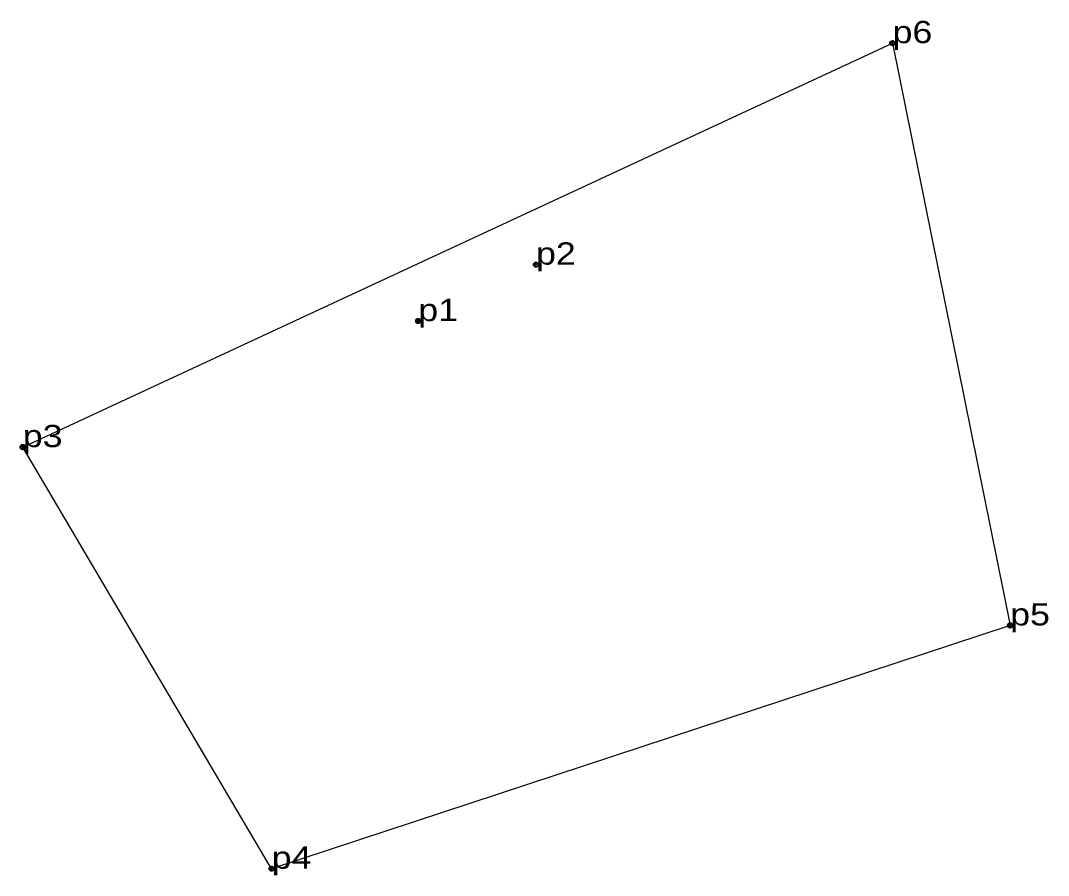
# Model space of a CAD drawing. Header units: metres. Extents: x 548831 to 552800, y 1839318 to 1842627.
# Drawn here: x 548830.7 to 548913.7, y 1841773.1 to 1841842.2 of the extents above; entities that cross this region are included whole.
import ezdxf

# ---------------------------------------------------------------- set-up
doc = ezdxf.new("R2010")
doc.units = ezdxf.units.M
doc.header["$LTSCALE"] = 0.72
doc.header["$PDMODE"] = 32
doc.header["$PDSIZE"] = 0.36
doc.layers.add('12', color=7, linetype='Continuous')
doc.layers.add('7', color=7, linetype='Continuous')
doc.layers.add('9', color=7, linetype='Continuous', lineweight=13)

msp = doc.modelspace()

# ---------------------------------------------------------------- linework, layer by layer
at = {"layer": '7'}
for p in [(548901.15, 1841840.34), (548872.35, 1841822.46), (548862.84, 1841817.91), (548862.84, 1841817.9), (548830.9, 1841807.73), (548830.9, 1841807.72), (548910.65, 1841793.33), (548910.65, 1841793.32), (548851, 1841773.68)]:
    msp.add_point(p, dxfattribs=at)
at = {"layer": '9'}
msp.add_lwpolyline([(548851, 1841773.68), (548830.9, 1841807.72), (548901.15, 1841840.34), (548910.65, 1841793.32)], close=True, dxfattribs=at)

# ---------------------------------------------------------------- texts
at = {"layer": '12', "width": 1.2}
for s, p in [('p6', (548901.15, 1841840.34)), ('p6', (548901.15, 1841840.34)), ('p6', (548901.15, 1841840.34)), ('p6', (548901.15, 1841840.34)), ('p6', (548901.15, 1841840.34)), ('p6', (548901.15, 1841840.34)), ('p2', (548872.35, 1841822.46)), ('p2', (548872.35, 1841822.46)), ('p2', (548872.35, 1841822.46)), ('p2', (548872.35, 1841822.46)), ('p2', (548872.35, 1841822.46)), ('p2', (548872.35, 1841822.46)), ('p1', (548862.84, 1841817.9)), ('p1', (548862.84, 1841817.9)), ('p1', (548862.84, 1841817.9)), ('p1', (548862.84, 1841817.9)), ('p1', (548862.84, 1841817.9)), ('p1', (548862.84, 1841817.9)), ('p3', (548830.9, 1841807.72)), ('p3', (548830.9, 1841807.72)), ('p3', (548830.9, 1841807.72)), ('p3', (548830.9, 1841807.72)), ('p3', (548830.9, 1841807.72)), ('p3', (548830.9, 1841807.72)), ('p5', (548910.65, 1841793.32)), ('p5', (548910.65, 1841793.32)), ('p5', (548910.65, 1841793.32)), ('p5', (548910.65, 1841793.32)), ('p5', (548910.65, 1841793.32)), ('p5', (548910.65, 1841793.32)), ('p4', (548851, 1841773.68)), ('p4', (548851, 1841773.68)), ('p4', (548851, 1841773.68)), ('p4', (548851, 1841773.68)), ('p4', (548851, 1841773.68)), ('p4', (548851, 1841773.68))]:
    msp.add_text(s, height=1.8, dxfattribs=at).set_placement(p)

doc.saveas('drawing.dxf')
